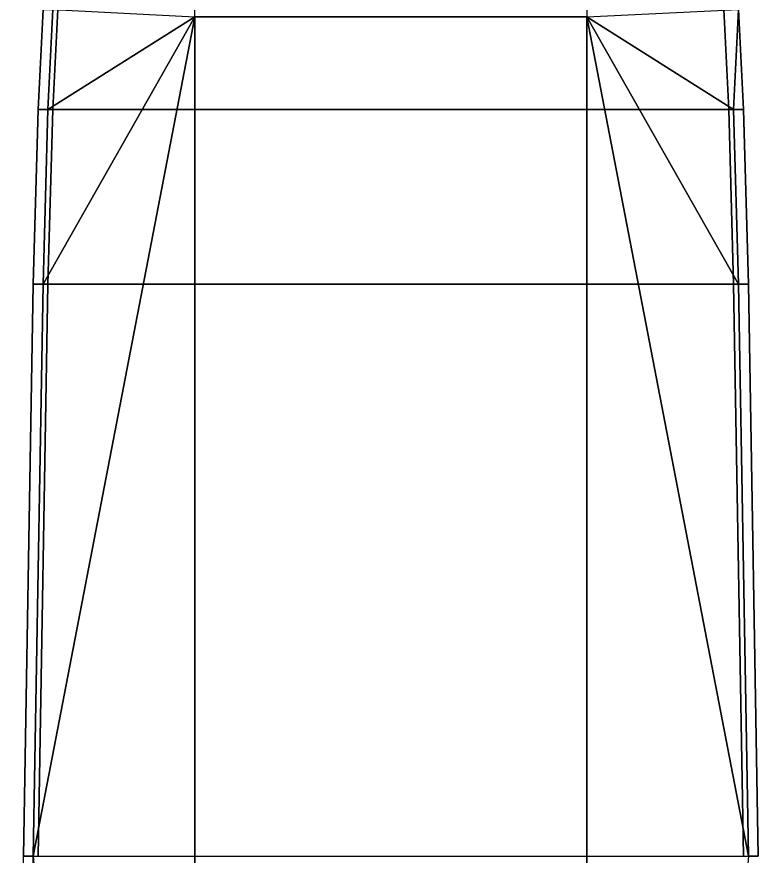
# Model space of a CAD drawing. Header units: millimetres. Extents: x -5 to 5, y -40 to 92.
# Drawn here: x -4.56 to 4.48, y 1.97 to 12.2 of the extents above; entities that cross this region are included whole.
import ezdxf

# ---------------------------------------------------------------- set-up
doc = ezdxf.new("R2010")
doc.units = ezdxf.units.MM

msp = doc.modelspace()

# ---------------------------------------------------------------- linework, layer by layer
for points in [[(-2.39, 12.2, -3.11), (-2.39, 14.03, -2.84), (2.39, 14.03, -2.84), (2.39, 12.2, -3.11)], [(-4.12, 12.29), (-4.18, 11.07), (-4.3, 11.07, 2.47), (-4.24, 12.29, 2.54)], [(-4.24, 12.29, 3.49), (-4.24, 12.29, 2.54), (-4.3, 11.07, 2.47), (-4.3, 11.07, 3.36)], [(-4.12, 11.07, 3.36), (-4.06, 12.29, 3.49), (-4.24, 12.29, 3.49), (-4.3, 11.07, 3.36)], [(-2.39, 12.2, -3.11), (-4.18, 11.07), (-4.18, 11.07), (-4.12, 12.29)], [(-4.06, 12.29, 2.54), (-4.12, 11.07, 2.47), (4.12, 11.07, 2.47), (4.06, 12.29, 2.54)], [(-4.12, 11.07, 2.47), (-4.06, 12.29, 2.54), (-4.06, 12.29, 3.49), (-4.12, 11.07, 3.36)], [(4.24, 12.29), (4.18, 11.07), (2.39, 12.2, -3.11)], [(4.06, 12.29, 3.49), (4.06, 12.29, 2.54), (4.12, 11.07, 2.47), (4.12, 11.07, 3.36)], [(4.3, 11.07, 3.36), (4.24, 12.29, 3.49), (4.06, 12.29, 3.49), (4.12, 11.07, 3.36)], [(4.3, 11.07, 2.47), (4.18, 11.07), (4.24, 12.29), (4.24, 12.29, 2.54)], [(4.3, 11.07, 2.47), (4.24, 12.29, 2.54), (4.24, 12.29, 3.49), (4.3, 11.07, 3.36)], [(-2.39, 12.2, -3.11), (-2.39, -21.2, -3.26), (-2.39, -21.2, -3.26), (-4.36, 1.97)], [(-2.39, 12.2, -3.11), (-4.36, 1.97), (-4.36, 1.97), (-4.24, 8.94)], [(-2.39, 12.2, -3.11), (-4.24, 8.94), (-4.24, 8.94), (-4.18, 11.07)], [(-2.39, -21.2, -3.26), (-2.39, 12.2, -3.11), (2.39, 12.2, -3.11), (2.39, -21.2, -3.26)], [(4.36, 1.97), (2.39, -21.2, -3.26), (2.39, 12.2, -3.11)], [(4.24, 8.94), (4.36, 1.97), (2.39, 12.2, -3.11)], [(4.18, 11.07), (4.24, 8.94), (2.39, 12.2, -3.11)], [(-4.18, 11.07), (-4.24, 8.94), (-4.36, 8.94, 2.47), (-4.3, 11.07, 2.47)], [(-4.18, 8.94, 3.36), (-4.12, 11.07, 3.36), (-4.3, 11.07, 3.36), (-4.36, 8.94, 3.36)], [(-4.3, 11.07, 3.36), (-4.3, 11.07, 2.47), (-4.36, 8.94, 2.47), (-4.36, 8.94, 3.36)], [(-4.12, 11.07, 2.47), (-4.18, 8.94, 2.47), (4.18, 8.94, 2.47), (4.12, 11.07, 2.47)], [(-4.18, 8.94, 2.47), (-4.12, 11.07, 2.47), (-4.12, 11.07, 3.36), (-4.18, 8.94, 3.36)], [(4.36, 8.94, 3.36), (4.3, 11.07, 3.36), (4.12, 11.07, 3.36), (4.18, 8.94, 3.36)], [(4.12, 11.07, 3.36), (4.12, 11.07, 2.47), (4.18, 8.94, 2.47), (4.18, 8.94, 3.36)], [(4.36, 8.94, 2.47), (4.24, 8.94), (4.18, 11.07), (4.3, 11.07, 2.47)], [(4.36, 8.94, 2.47), (4.3, 11.07, 2.47), (4.3, 11.07, 3.36), (4.36, 8.94, 3.36)], [(-4.24, 8.94), (-4.36, 1.97), (-4.48, 1.97, 2.47), (-4.36, 8.94, 2.47)], [(-4.36, 8.94, 3.36), (-4.36, 8.94, 2.47), (-4.48, 1.97, 2.47), (-4.48, 1.97, 3.36)], [(-4.3, 1.97, 3.36), (-4.18, 8.94, 3.36), (-4.36, 8.94, 3.36), (-4.48, 1.97, 3.36)], [(-4.18, 8.94, 2.47), (-4.3, 1.97, 2.47), (4.3, 1.97, 2.47), (4.18, 8.94, 2.47)], [(-4.3, 1.97, 2.47), (-4.18, 8.94, 2.47), (-4.18, 8.94, 3.36), (-4.3, 1.97, 3.36)], [(4.48, 1.97, 3.36), (4.36, 8.94, 3.36), (4.18, 8.94, 3.36), (4.3, 1.97, 3.36)], [(4.18, 8.94, 3.36), (4.18, 8.94, 2.47), (4.3, 1.97, 2.47), (4.3, 1.97, 3.36)], [(4.48, 1.97, 2.47), (4.36, 1.97), (4.24, 8.94), (4.36, 8.94, 2.47)], [(4.48, 1.97, 2.47), (4.36, 8.94, 2.47), (4.36, 8.94, 3.36), (4.48, 1.97, 3.36)], [(-4.36, 1.97), (-4.44, -10.4), (-4.56, -10.4, 2.47), (-4.48, 1.97, 2.47)], [(-4.36, 1.97), (-2.39, -21.2, -3.26), (-2.39, -21.2, -3.26), (-4.44, -10.4)]]:
    msp.add_3dface(points)

doc.saveas('drawing.dxf')
